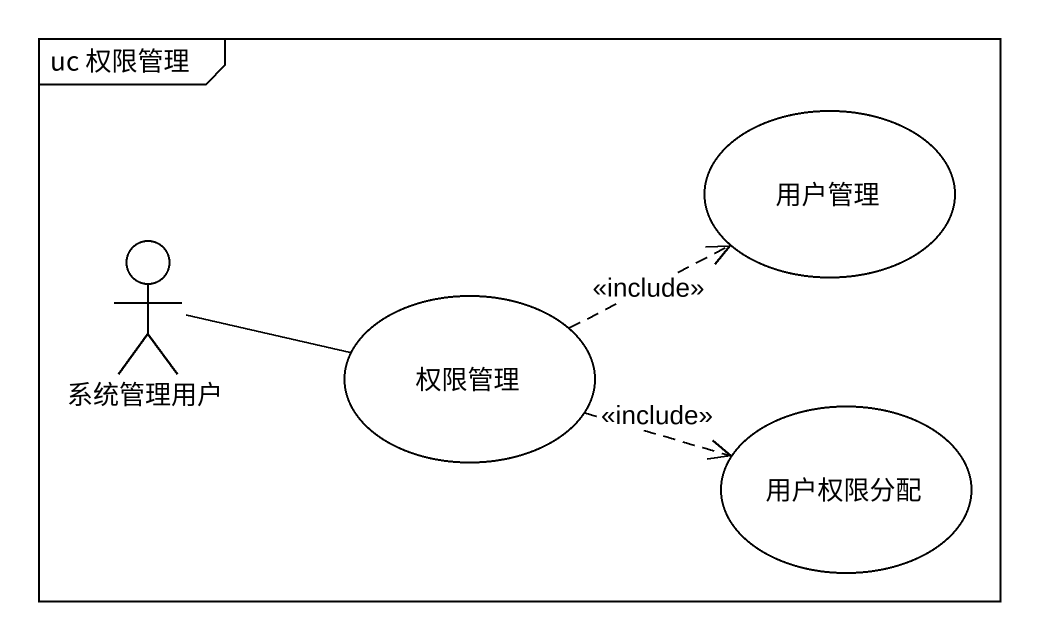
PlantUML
@startuml
mainframe uc 权限管理
usecase 用户管理
actor 系统管理用户
usecase 权限管理
usecase 用户权限分配
系统管理用户 -right- 权限管理
权限管理 .right.> 用户管理 : <<include>>
权限管理 .right.> 用户权限分配 : <<include>>
@enduml
